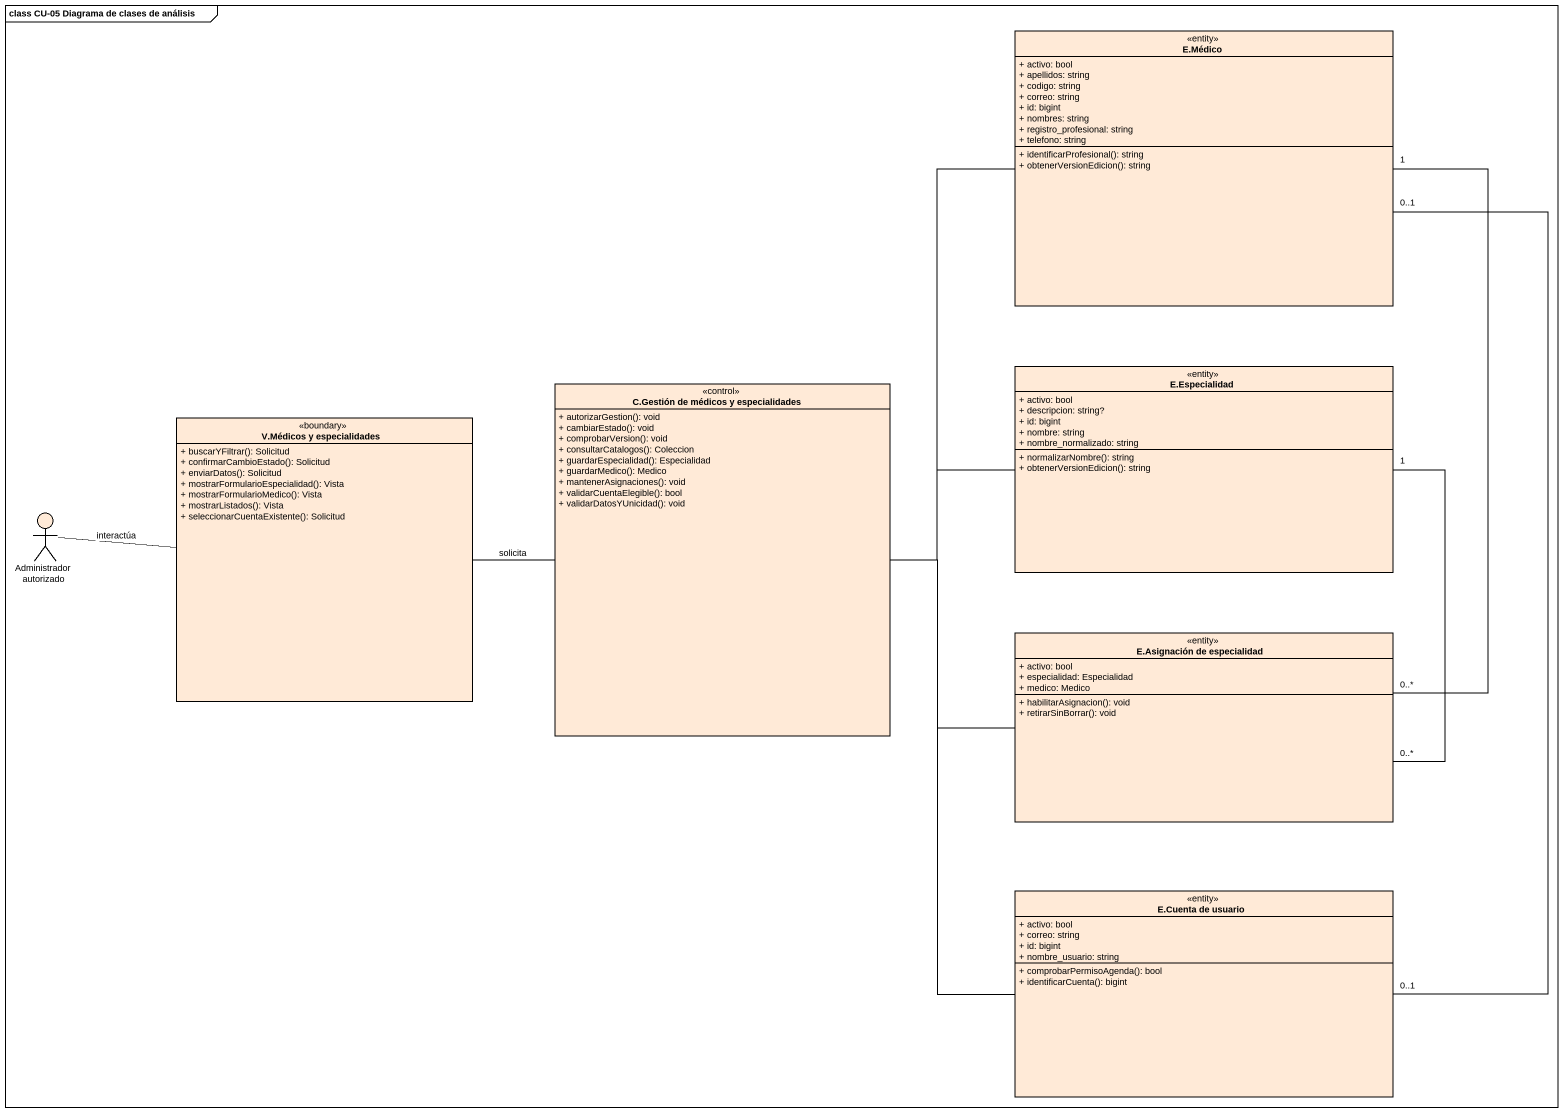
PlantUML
@startuml
mainframe class CU-05 Diagrama de clases de análisis
allowmixing
hide circle
hide empty members
skinparam classAttributeIconSize 0
class "E.Médico" as E_Médico <<entity>> #FFEAD7 {
  + activo: bool
  + apellidos: string
  + codigo: string
  + correo: string
  + id: bigint
  + nombres: string
  + registro_profesional: string
  + telefono: string
  + identificarProfesional(): string
  + obtenerVersionEdicion(): string
}
class "C.Gestión de médicos y especialidades" as C_Gestión_de_médicos_y <<control>> #FFEAD7 {
  + autorizarGestion(): void
  + cambiarEstado(): void
  + comprobarVersion(): void
  + consultarCatalogos(): Coleccion
  + guardarEspecialidad(): Especialidad
  + guardarMedico(): Medico
  + mantenerAsignaciones(): void
  + validarCuentaElegible(): bool
  + validarDatosYUnicidad(): void
}
class "E.Especialidad" as E_Especialidad <<entity>> #FFEAD7 {
  + activo: bool
  + descripcion: string?
  + id: bigint
  + nombre: string
  + nombre_normalizado: string
  + normalizarNombre(): string
  + obtenerVersionEdicion(): string
}
class "V.Médicos y especialidades" as V_Médicos_y_especialidades <<boundary>> #FFEAD7 {
  + buscarYFiltrar(): Solicitud
  + confirmarCambioEstado(): Solicitud
  + enviarDatos(): Solicitud
  + mostrarFormularioEspecialidad(): Vista
  + mostrarFormularioMedico(): Vista
  + mostrarListados(): Vista
  + seleccionarCuentaExistente(): Solicitud
}
actor "Administrador autorizado" as Administrador_autorizado #FFEAD7
class "E.Asignación de especialidad" as E_Asignación_de_especialidad <<entity>> #FFEAD7 {
  + activo: bool
  + especialidad: Especialidad
  + medico: Medico
  + habilitarAsignacion(): void
  + retirarSinBorrar(): void
}
class "E.Cuenta de usuario" as E_Cuenta_de_usuario <<entity>> #FFEAD7 {
  + activo: bool
  + correo: string
  + id: bigint
  + nombre_usuario: string
  + comprobarPermisoAgenda(): bool
  + identificarCuenta(): bigint
}
E_Médico "1" -- "0..*" E_Asignación_de_especialidad
E_Médico "0..1" -- "0..1" E_Cuenta_de_usuario
C_Gestión_de_médicos_y -up- E_Médico
C_Gestión_de_médicos_y -right- E_Especialidad
C_Gestión_de_médicos_y -right- E_Asignación_de_especialidad
C_Gestión_de_médicos_y -- E_Cuenta_de_usuario
E_Especialidad "1" -- "0..*" E_Asignación_de_especialidad
V_Médicos_y_especialidades -right- C_Gestión_de_médicos_y : solicita
Administrador_autorizado -right- V_Médicos_y_especialidades : interactúa
@enduml
